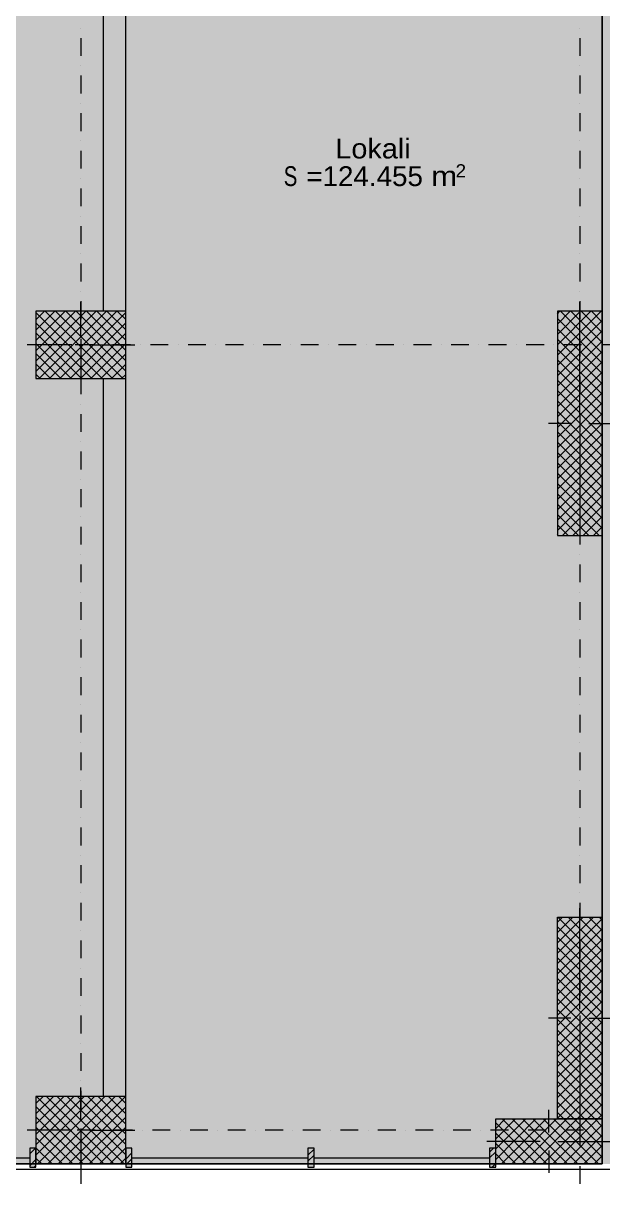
# Model space of a CAD drawing. Header units: centimetres. Extents: x -6559 to 4488, y -7535 to 372.
# Drawn here: x -3226 to -2711, y -1839 to -810 of the extents above; entities that cross this region are included whole.
import ezdxf

# ---------------------------------------------------------------- set-up
doc = ezdxf.new("R2010")
doc.units = ezdxf.units.CM
for name, color, linetype in [('PDF_ - lokalet e', 7, 'Continuous'), ('PDF_A - Muret', 7, 'Continuous'), ('PDF_A - Shtyllat', 7, 'Continuous')]:
    doc.layers.add(name, color=color, linetype=linetype)
for name, color, linetype, true_color in [('PDF_2D Drafting - General', 7, 'Continuous', 0x7f7f7f), ('PDF_A - Akset', 7, 'Continuous', 0xfd4435), ('PDF_A - Alumil', 7, 'Continuous', 0x7f7f7f), ('PDF_A - Fill Zone', 7, 'Continuous', 0x999999), ('PDF_A - Pllaka mbi bodrum', 7, 'Continuous', 0x7f7f7f), ('PDF_A - Pllaka Suteren', 7, 'Continuous', 0x7f7f7f), ('PDF_A - Sutereni Polyline', 7, 'Continuous', 0x029e21)]:
    doc.layers.add(name, color=color, linetype=linetype, true_color=true_color)
doc.styles.add('PDF Arial', font='')
doc.styles.get('PDF Arial').set_extended_font_data('Arial')

msp = doc.modelspace()

# ---------------------------------------------------------------- hatches: boundary and pattern name
at = {"layer": 'PDF_ - lokalet e', "true_color": 0xffffff, "transparency": 33554559}
msp.add_hatch(color=7, dxfattribs=at).paths.add_polyline_path([(-3748.7, -1816), (-3751.5, -1398.7), (-3542.7, -1377.4), (-3557.5, -841.6), (-3758.9, -841.6), (-3783.8, 68.7), (-3132, 63.2), (-3132, -1816)])
at = {"layer": 'PDF_2D Drafting - General', "true_color": 0xfafafa, "transparency": 33554559}
msp.add_hatch(color=7, dxfattribs=at).paths.add_polyline_path([(-3783.8, 68.7), (-3144.6, 68.7), (-3144.6, -1821.5), (-3763.9, -1821.5), (-3763.9, -1386.3), (-3569.9, -1386.3), (-3569.9, -1065.4), (-3582.4, -1065.4), (-3582.4, -866.5), (-3783.8, -866.5)])
at = {"layer": 'PDF_A - Fill Zone', "true_color": 0xcccccc, "transparency": 33554559}
msp.add_hatch(color=254, dxfattribs=at).paths.add_polyline_path([(-3783.8, 68.7), (-2711.9, 68.7), (-2711.9, -1821.5), (-3763.9, -1821.5), (-3763.9, -1386.3), (-3569.9, -1386.3), (-3569.9, -1065.4), (-3582.4, -1065.4), (-3582.4, -866.5), (-3783.8, -866.5)])

# ---------------------------------------------------------------- linework, layer by layer
at = {"layer": 'PDF_ - lokalet e', "color": 7, "true_color": 0xffffff, "transparency": 33554559}
msp.add_solid([(-3132, -1816), (-3132, 63.2), (-2501.9, -1824.2), (-2503.5, 71.4)], dxfattribs=at)
at = {"layer": 'PDF_2D Drafting - General', "color": 7, "true_color": 0xfafdff, "transparency": 33554559}
msp.add_solid([(-3144.6, -1821.5), (-3144.6, 68.7), (-2493.1, -1821.5), (-2493.1, 68.7)], dxfattribs=at)
at = {"layer": 'PDF_A - Akset', "lineweight": 0}
for points in [[(-3174.5, -814.4), (-3174.5, -814.4)], [(-3174.5, -823.2), (-3174.5, -839)], [(-2731.8, -814.4), (-2731.8, -814.4)], [(-2731.8, -823.2), (-2731.8, -839)], [(-3174.5, -847.8), (-3174.5, -847.8)], [(-2731.8, -847.8), (-2731.8, -847.8)], [(-3174.5, -856.5), (-3174.5, -872.3)], [(-2731.8, -856.5), (-2731.8, -872.3)], [(-3174.5, -881.1), (-3174.5, -881.1)], [(-2731.8, -881.1), (-2731.8, -881.1)], [(-3174.5, -889.9), (-3174.5, -905.7)], [(-2731.8, -889.9), (-2731.8, -905.7)], [(-3174.5, -914.4), (-3174.5, -914.4)], [(-2731.8, -914.4), (-2731.8, -914.4)], [(-3174.5, -923.2), (-3174.5, -939)], [(-2731.8, -923.2), (-2731.8, -939)], [(-3174.5, -947.8), (-3174.5, -947.8)], [(-3174.5, -956.5), (-3174.5, -972.3)], [(-2731.8, -947.8), (-2731.8, -947.8)], [(-2731.8, -956.5), (-2731.8, -972.3)], [(-3174.5, -981.1), (-3174.5, -981.1)], [(-2731.8, -981.1), (-2731.8, -981.1)], [(-3174.5, -989.9), (-3174.5, -1005.7)], [(-2731.8, -989.9), (-2731.8, -1005.7)], [(-3174.5, -1014.5), (-3174.5, -1014.5)], [(-2731.8, -1014.5), (-2731.8, -1014.5)], [(-3174.5, -1023.2), (-3174.5, -1039)], [(-2731.8, -1023.2), (-2731.8, -1039)], [(-3174.5, -1047.8), (-3174.5, -1047.8)], [(-2731.8, -1047.8), (-2731.8, -1047.8)], [(-3174.5, -1056.6), (-3174.5, -1072.4)], [(-2731.8, -1056.6), (-2731.8, -1072.4)], [(-3174.5, -1081.1), (-3174.5, -1081.1)], [(-3174.5, -1089.9), (-3174.5, -1105.7)], [(-2731.8, -1081.1), (-2731.8, -1081.1)], [(-2731.8, -1089.9), (-2731.8, -1105.7)], [(-3221.5, -1095.3), (-3221.5, -1095.3)], [(-3196.9, -1095.3), (-3212.7, -1095.3)], [(-3188.2, -1095.3), (-3188.2, -1095.3)], [(-3163.6, -1095.3), (-3179.4, -1095.3)], [(-3154.8, -1095.3), (-3154.8, -1095.3)], [(-3130.3, -1095.3), (-3146, -1095.3)], [(-3121.5, -1095.3), (-3121.5, -1095.3)], [(-3096.9, -1095.3), (-3112.7, -1095.3)], [(-3088.1, -1095.3), (-3088.1, -1095.3)], [(-3063.6, -1095.3), (-3079.4, -1095.3)], [(-3054.8, -1095.3), (-3054.8, -1095.3)], [(-3030.2, -1095.3), (-3046, -1095.3)], [(-3021.5, -1095.3), (-3021.5, -1095.3)], [(-2996.9, -1095.3), (-3012.7, -1095.3)], [(-2988.1, -1095.3), (-2988.1, -1095.3)], [(-2963.6, -1095.3), (-2979.3, -1095.3)], [(-2954.8, -1095.3), (-2954.8, -1095.3)], [(-2930.2, -1095.3), (-2946, -1095.3)], [(-2921.4, -1095.3), (-2921.4, -1095.3)], [(-2896.9, -1095.3), (-2912.7, -1095.3)], [(-2888.1, -1095.3), (-2888.1, -1095.3)], [(-2863.5, -1095.3), (-2879.3, -1095.3)], [(-2854.8, -1095.3), (-2854.8, -1095.3)], [(-2830.2, -1095.3), (-2846, -1095.3)], [(-2821.4, -1095.3), (-2821.4, -1095.3)], [(-2796.9, -1095.3), (-2812.7, -1095.3)], [(-2788.1, -1095.3), (-2788.1, -1095.3)], [(-2763.5, -1095.3), (-2779.3, -1095.3)], [(-2754.7, -1095.3), (-2754.7, -1095.3)], [(-2730.2, -1095.3), (-2746, -1095.3)], [(-2721.4, -1095.3), (-2721.4, -1095.3)], [(-2696.8, -1095.3), (-2712.6, -1095.3)], [(-3174.5, -1114.5), (-3174.5, -1114.5)], [(-2731.8, -1114.5), (-2731.8, -1114.5)], [(-3174.5, -1123.2), (-3174.5, -1139)], [(-2731.8, -1123.2), (-2731.8, -1139)], [(-3174.5, -1147.8), (-3174.5, -1147.8)], [(-2731.8, -1147.8), (-2731.8, -1147.8)], [(-3174.5, -1156.6), (-3174.5, -1172.4)], [(-2731.8, -1156.6), (-2731.8, -1172.4)], [(-3174.5, -1181.2), (-3174.5, -1181.2)], [(-2731.8, -1181.2), (-2731.8, -1181.2)], [(-3174.5, -1189.9), (-3174.5, -1205.7)], [(-2731.8, -1189.9), (-2731.8, -1205.7)], [(-3174.5, -1214.5), (-3174.5, -1214.5)], [(-3174.5, -1223.3), (-3174.5, -1239.1)], [(-2731.8, -1214.5), (-2731.8, -1214.5)], [(-2731.8, -1223.3), (-2731.8, -1239.1)], [(-3174.5, -1247.8), (-3174.5, -1247.8)], [(-2731.8, -1247.8), (-2731.8, -1247.8)], [(-3174.5, -1256.6), (-3174.5, -1272.4)], [(-2731.8, -1256.6), (-2731.8, -1272.4)], [(-3174.5, -1281.2), (-3174.5, -1281.2)], [(-2731.8, -1281.2), (-2731.8, -1281.2)], [(-3174.5, -1289.9), (-3174.5, -1305.7)], [(-2731.8, -1289.9), (-2731.8, -1305.7)], [(-3174.5, -1314.5), (-3174.5, -1314.5)], [(-2731.8, -1314.5), (-2731.8, -1314.5)], [(-3174.5, -1323.3), (-3174.5, -1339.1)], [(-2731.8, -1323.3), (-2731.8, -1339.1)], [(-3174.5, -1347.8), (-3174.5, -1347.8)], [(-2731.8, -1347.8), (-2731.8, -1347.8)], [(-3174.5, -1356.6), (-3174.5, -1372.4)], [(-2731.8, -1356.6), (-2731.8, -1372.4)], [(-3174.5, -1381.2), (-3174.5, -1381.2)], [(-2731.8, -1381.2), (-2731.8, -1381.2)], [(-3174.5, -1390), (-3174.5, -1405.8)], [(-2731.8, -1390), (-2731.8, -1405.8)], [(-3174.5, -1414.5), (-3174.5, -1414.5)], [(-2731.8, -1414.5), (-2731.8, -1414.5)], [(-3174.5, -1423.3), (-3174.5, -1439.1)], [(-2731.8, -1423.3), (-2731.8, -1439.1)], [(-3174.5, -1447.9), (-3174.5, -1447.9)], [(-2731.8, -1447.9), (-2731.8, -1447.9)], [(-3174.5, -1456.6), (-3174.5, -1472.4)], [(-2731.8, -1456.6), (-2731.8, -1472.4)], [(-3174.5, -1481.2), (-3174.5, -1481.2)], [(-2731.8, -1481.2), (-2731.8, -1481.2)], [(-3174.5, -1490), (-3174.5, -1505.8)], [(-2731.8, -1490), (-2731.8, -1505.8)], [(-3174.5, -1514.5), (-3174.5, -1514.5)], [(-2731.8, -1514.5), (-2731.8, -1514.5)], [(-3174.5, -1523.3), (-3174.5, -1539.1)], [(-2731.8, -1523.3), (-2731.8, -1539.1)], [(-3174.5, -1547.9), (-3174.5, -1547.9)], [(-2731.8, -1547.9), (-2731.8, -1547.9)], [(-3174.5, -1556.7), (-3174.5, -1572.5)], [(-2731.8, -1556.7), (-2731.8, -1572.5)], [(-3174.5, -1581.2), (-3174.5, -1581.2)], [(-2731.8, -1581.2), (-2731.8, -1581.2)], [(-3174.5, -1590), (-3174.5, -1605.8)], [(-2731.8, -1590), (-2731.8, -1605.8)], [(-3174.5, -1614.6), (-3174.5, -1614.6)], [(-2731.8, -1614.6), (-2731.8, -1614.6)], [(-3174.5, -1623.3), (-3174.5, -1639.1)], [(-2731.8, -1623.3), (-2731.8, -1639.1)], [(-3174.5, -1647.9), (-3174.5, -1647.9)], [(-3174.5, -1656.7), (-3174.5, -1672.5)], [(-2731.8, -1647.9), (-2731.8, -1647.9)], [(-2731.8, -1656.7), (-2731.8, -1672.5)], [(-3174.5, -1681.2), (-3174.5, -1681.2)], [(-2731.8, -1681.2), (-2731.8, -1681.2)], [(-3174.5, -1690), (-3174.5, -1705.8)], [(-2731.8, -1690), (-2731.8, -1705.8)], [(-3174.5, -1714.6), (-3174.5, -1714.6)], [(-2731.8, -1714.6), (-2731.8, -1714.6)], [(-3174.5, -1723.3), (-3174.5, -1739.1)], [(-2731.8, -1723.3), (-2731.8, -1739.1)], [(-3174.5, -1747.9), (-3174.5, -1747.9)], [(-2731.8, -1747.9), (-2731.8, -1747.9)], [(-3174.5, -1756.7), (-3174.5, -1772.5)], [(-2731.8, -1756.7), (-2731.8, -1772.5)], [(-3174.5, -1781.3), (-3174.5, -1781.3)], [(-3174.5, -1790), (-3174.5, -1805.8)], [(-2731.8, -1781.3), (-2731.8, -1781.3)], [(-2731.8, -1790), (-2731.8, -1805.8)], [(-3219.7, -1791.6), (-3219.7, -1791.6)], [(-3195.2, -1791.6), (-3210.9, -1791.6)], [(-3186.4, -1791.6), (-3186.4, -1791.6)], [(-3161.8, -1791.6), (-3177.6, -1791.6)], [(-3153, -1791.6), (-3153, -1791.6)], [(-3128.5, -1791.6), (-3144.3, -1791.6)], [(-3119.7, -1791.6), (-3119.7, -1791.6)], [(-3095.1, -1791.6), (-3110.9, -1791.6)], [(-3086.4, -1791.6), (-3086.4, -1791.6)], [(-3061.8, -1791.6), (-3077.6, -1791.6)], [(-3053, -1791.6), (-3053, -1791.6)], [(-3028.5, -1791.6), (-3044.2, -1791.6)], [(-3019.7, -1791.6), (-3019.7, -1791.6)], [(-2995.1, -1791.6), (-3010.9, -1791.6)], [(-2986.3, -1791.6), (-2986.3, -1791.6)], [(-2961.8, -1791.6), (-2977.6, -1791.6)], [(-2953, -1791.6), (-2953, -1791.6)], [(-2928.4, -1791.6), (-2944.2, -1791.6)], [(-2919.7, -1791.6), (-2919.7, -1791.6)], [(-2895.1, -1791.6), (-2910.9, -1791.6)], [(-2886.3, -1791.6), (-2886.3, -1791.6)], [(-2861.8, -1791.6), (-2877.5, -1791.6)], [(-2853, -1791.6), (-2853, -1791.6)], [(-2828.4, -1791.6), (-2844.2, -1791.6)], [(-2819.6, -1791.6), (-2819.6, -1791.6)], [(-2795.1, -1791.6), (-2810.9, -1791.6)], [(-2786.3, -1791.6), (-2786.3, -1791.6)], [(-2761.7, -1791.6), (-2777.5, -1791.6)], [(-2753, -1791.6), (-2753, -1791.6)], [(-2728.4, -1791.6), (-2744.2, -1791.6)], [(-2719.6, -1791.6), (-2719.6, -1791.6)], [(-3174.5, -1814.6), (-3174.5, -1814.6)], [(-2731.8, -1814.6), (-2731.8, -1814.6)], [(-3174.5, -1823.4), (-3174.5, -1839.2)], [(-2731.8, -1823.4), (-2731.8, -1839.2)]]:
    msp.add_lwpolyline(points, dxfattribs=at)
at = {"layer": 'PDF_A - Alumil', "color": 254, "lineweight": 0, "true_color": 0xcccccc}
for points in [[(-3219.8, -1812.6), (-3214.7, -1807.6)], [(-2973, -1813.9), (-2967.6, -1808.4)], [(-2811.9, -1811), (-2808.5, -1807.6)], [(-2811.9, -1816.2), (-2806.4, -1810.8)], [(-3219.8, -1823.2), (-3214.3, -1817.7)], [(-3134.7, -1817.2), (-3129.2, -1811.8)], [(-3134.7, -1822.5), (-3129.2, -1817.1)], [(-2973, -1819.1), (-2967.6, -1813.7)], [(-2809.6, -1824.5), (-2806.4, -1821.3)], [(-3215.8, -1824.5), (-3214.3, -1823)], [(-2967.8, -1824.5), (-2967.6, -1824.2)]]:
    msp.add_lwpolyline(points, dxfattribs=at)
at = {"layer": 'PDF_A - Alumil', "lineweight": 0}
for points in [[(-3214.3, -1807.6), (-3219.8, -1807.6)], [(-3219.8, -1807.6), (-3219.8, -1824.5)], [(-3214.3, -1824.5), (-3214.3, -1807.6)], [(-3129.2, -1807.6), (-3134.7, -1807.6)], [(-3134.7, -1807.6), (-3134.7, -1824.5)], [(-3129.2, -1824.5), (-3129.2, -1807.6)], [(-2967.6, -1807.6), (-2973, -1807.6)], [(-2973, -1807.6), (-2973, -1824.5)], [(-2967.6, -1824.5), (-2967.6, -1807.6)], [(-2806.4, -1807.6), (-2811.9, -1807.6)], [(-2811.9, -1807.6), (-2811.9, -1824.5)], [(-2806.4, -1824.5), (-2806.4, -1807.6)], [(-3219.8, -1824.5), (-3214.3, -1824.5)], [(-3134.7, -1824.5), (-3129.2, -1824.5)], [(-2973, -1824.5), (-2967.6, -1824.5)], [(-2811.9, -1824.5), (-2806.4, -1824.5)]]:
    msp.add_lwpolyline(points, dxfattribs=at)
at = {"layer": 'PDF_A - Alumil', "color": 254, "true_color": 0xcccccc, "transparency": 33554559}
for points in [[(-3214.3, -1807.6), (-3214.3, -1824.5), (-3219.8, -1807.6), (-3219.8, -1824.5)], [(-3129.2, -1807.6), (-3129.2, -1824.5), (-3134.7, -1807.6), (-3134.7, -1824.5)], [(-2967.6, -1807.6), (-2967.6, -1824.5), (-2973, -1807.6), (-2973, -1824.5)], [(-2806.4, -1807.6), (-2806.4, -1824.5), (-2811.9, -1807.6), (-2811.9, -1824.5)]]:
    msp.add_solid(points, dxfattribs=at)
at = {"layer": 'PDF_A - Muret', "lineweight": 0}
for points in [[(-3154.6, -548.1), (-3154.6, -1065.4)], [(-3134.7, -1065.4), (-3134.7, -548.1)], [(-3154.6, -1125.1), (-3154.6, -1761.8)], [(-3134.7, -1761.8), (-3134.7, -1125.1)], [(-3219.8, -1816.5), (-3349.1, -1816.5)], [(-3349.1, -1821.5), (-3219.8, -1821.5)], [(-2973, -1816.5), (-3129.2, -1816.5)], [(-3129.2, -1821.5), (-2973, -1821.5)], [(-2811.9, -1816.5), (-2967.6, -1816.5)], [(-2967.6, -1821.5), (-2811.9, -1821.5)]]:
    msp.add_lwpolyline(points, dxfattribs=at)
at = {"layer": 'PDF_A - Muret', "transparency": 33554559}
for points in [[(-3154.6, -548.1), (-3134.7, -548.1), (-3154.6, -1065.4), (-3134.7, -1065.4)], [(-3154.6, -1125.1), (-3134.7, -1125.1), (-3154.6, -1761.8), (-3134.7, -1761.8)], [(-3349.1, -1821.5), (-3349.1, -1816.5), (-3219.8, -1821.5), (-3219.8, -1816.5)], [(-3129.2, -1816.5), (-2973, -1816.5), (-3129.2, -1821.5), (-2973, -1821.5)], [(-2967.6, -1821.5), (-2967.6, -1816.5), (-2811.9, -1821.5), (-2811.9, -1816.5)]]:
    msp.add_solid(points, dxfattribs=at)
at = {"layer": 'PDF_A - Pllaka mbi bodrum', "lineweight": 0}
msp.add_lwpolyline([(-244.6, -1826.5), (-5024.8, -1826.4)], dxfattribs=at)
msp.add_lwpolyline([(-244.6, -1826.5), (-5024.8, -1826.4)], dxfattribs=at)
at = {"layer": 'PDF_A - Pllaka Suteren', "lineweight": 0}
for points in [[(-2711.9, -1821.5), (-2711.9, 68.7)], [(-5621.7, -1821.5), (-2711.9, -1821.5)]]:
    msp.add_lwpolyline(points, dxfattribs=at)
at = {"layer": 'PDF_A - Shtyllat', "lineweight": 0}
for points in [[(-3174.5, -1087.3), (-3174.5, -1057.5)], [(-2731.8, -1157), (-2731.8, -1057.5)], [(-3214.3, -1118.8), (-3160.9, -1065.4)], [(-3214.3, -1109.7), (-3170, -1065.4)], [(-3214.3, -1100.5), (-3179.2, -1065.4)], [(-3214.3, -1091.4), (-3188.3, -1065.4)], [(-3214.3, -1082.3), (-3197.5, -1065.4)], [(-3214.3, -1073.1), (-3206.6, -1065.4)], [(-3214.3, -1065.4), (-3214.3, -1125.1)], [(-3134.7, -1065.4), (-3214.3, -1065.4)], [(-3155.6, -1125.1), (-3214.3, -1066.5)], [(-3211.4, -1125.1), (-3151.7, -1065.4)], [(-3146.5, -1125.1), (-3206.2, -1065.4)], [(-3202.3, -1125.1), (-3142.6, -1065.4)], [(-3137.3, -1125.1), (-3197, -1065.4)], [(-3193.1, -1125.1), (-3134.7, -1066.7)], [(-3134.7, -1118.6), (-3187.9, -1065.4)], [(-3134.7, -1109.5), (-3178.7, -1065.4)], [(-3134.7, -1100.3), (-3169.6, -1065.4)], [(-3134.7, -1091.2), (-3160.4, -1065.4)], [(-3134.7, -1082), (-3151.3, -1065.4)], [(-3134.7, -1072.9), (-3142.1, -1065.4)], [(-3134.7, -1125.1), (-3134.7, -1065.4)], [(-2751.7, -1104.3), (-2712.8, -1065.4)], [(-2751.7, -1095.2), (-2722, -1065.4)], [(-2751.7, -1086.1), (-2731.1, -1065.4)], [(-2751.7, -1076.9), (-2740.2, -1065.4)], [(-2751.7, -1067.8), (-2749.4, -1065.4)], [(-2711.9, -1065.4), (-2751.7, -1065.4)], [(-2751.7, -1065.4), (-2751.7, -1264.4)], [(-2711.9, -1102.5), (-2748.9, -1065.4)], [(-2711.9, -1093.3), (-2739.8, -1065.4)], [(-2711.9, -1084.2), (-2730.6, -1065.4)], [(-2711.9, -1075), (-2721.5, -1065.4)], [(-2711.9, -1065.9), (-2712.3, -1065.4)], [(-2711.9, -1264.4), (-2711.9, -1065.4)], [(-3164.8, -1125.1), (-3214.3, -1075.6)], [(-3184, -1125.1), (-3134.7, -1075.8)], [(-2711.9, -1111.6), (-2751.7, -1071.8)], [(-2751.7, -1113.5), (-2711.9, -1073.7)], [(-3173.9, -1125.1), (-3214.3, -1084.7)], [(-3174.9, -1125.1), (-3134.7, -1085)], [(-2711.9, -1120.7), (-2751.7, -1081)], [(-2751.7, -1122.6), (-2711.9, -1082.8)], [(-2711.9, -1129.9), (-2751.7, -1090.1)], [(-3182.4, -1095.3), (-3222.2, -1095.3)], [(-3183, -1125.1), (-3214.3, -1093.9)], [(-3174.5, -1095.3), (-3174.5, -1095.3)], [(-3166.5, -1095.3), (-3126.7, -1095.3)], [(-3165.7, -1125.1), (-3134.7, -1094.1)], [(-2751.7, -1131.8), (-2711.9, -1092)], [(-2711.9, -1139), (-2751.7, -1099.2)], [(-2751.7, -1140.9), (-2711.9, -1101.1)], [(-3192.2, -1125.1), (-3214.3, -1103)], [(-3174.5, -1103.2), (-3174.5, -1133.1)], [(-3156.6, -1125.1), (-3134.7, -1103.3)], [(-2711.9, -1148.2), (-2751.7, -1108.4)], [(-2751.7, -1150.1), (-2711.9, -1110.3)], [(-3201.3, -1125.1), (-3214.3, -1112.2)], [(-3210.5, -1125.1), (-3214.3, -1121.3)], [(-3147.4, -1125.1), (-3134.7, -1112.4)], [(-3138.3, -1125.1), (-3134.7, -1121.6)], [(-2711.9, -1157.3), (-2751.7, -1117.5)], [(-2751.7, -1159.2), (-2711.9, -1119.4)], [(-3214.3, -1125.1), (-3134.7, -1125.1)], [(-2711.9, -1166.5), (-2751.7, -1126.7)], [(-2751.7, -1168.4), (-2711.9, -1128.6)], [(-2711.9, -1175.6), (-2751.7, -1135.8)], [(-2751.7, -1177.5), (-2711.9, -1137.7)], [(-2711.9, -1184.8), (-2751.7, -1145)], [(-2751.7, -1186.6), (-2711.9, -1146.8)], [(-2711.9, -1193.9), (-2751.7, -1154.1)], [(-2751.7, -1195.8), (-2711.9, -1156)], [(-2739.8, -1164.9), (-2759.7, -1164.9)], [(-2711.9, -1203), (-2751.7, -1163.3)], [(-2751.7, -1204.9), (-2711.9, -1165.1)], [(-2711.9, -1212.2), (-2751.7, -1172.4)], [(-2731.8, -1164.9), (-2731.8, -1164.9)], [(-2731.8, -1172.9), (-2731.8, -1272.4)], [(-2723.9, -1164.9), (-2704, -1164.9)], [(-2751.7, -1214.1), (-2711.9, -1174.3)], [(-2711.9, -1221.3), (-2751.7, -1181.5)], [(-2751.7, -1223.2), (-2711.9, -1183.4)], [(-2711.9, -1230.5), (-2751.7, -1190.7)], [(-2751.7, -1232.4), (-2711.9, -1192.6)], [(-2711.9, -1239.6), (-2751.7, -1199.8)], [(-2751.7, -1241.5), (-2711.9, -1201.7)], [(-2711.9, -1248.8), (-2751.7, -1209)], [(-2751.7, -1250.7), (-2711.9, -1210.9)], [(-2711.9, -1257.9), (-2751.7, -1218.1)], [(-2751.7, -1259.8), (-2711.9, -1220)], [(-2714.6, -1264.4), (-2751.7, -1227.3)], [(-2747.2, -1264.4), (-2711.9, -1229.2)], [(-2723.7, -1264.4), (-2751.7, -1236.4)], [(-2738, -1264.4), (-2711.9, -1238.3)], [(-2732.9, -1264.4), (-2751.7, -1245.6)], [(-2742, -1264.4), (-2751.7, -1254.7)], [(-2728.9, -1264.4), (-2711.9, -1247.4)], [(-2751.2, -1264.4), (-2751.7, -1263.8)], [(-2751.7, -1264.4), (-2711.9, -1264.4)], [(-2719.7, -1264.4), (-2711.9, -1256.6)], [(-2731.8, -1684.2), (-2731.8, -1594.7)], [(-2751.7, -1634.7), (-2719.6, -1602.6)], [(-2751.7, -1625.6), (-2728.8, -1602.6)], [(-2751.7, -1616.4), (-2737.9, -1602.6)], [(-2751.7, -1607.3), (-2747, -1602.6)], [(-2751.7, -1602.6), (-2711.9, -1602.6)], [(-2751.7, -1781.7), (-2751.7, -1602.6)], [(-2751.7, -1643.9), (-2711.9, -1604.1)], [(-2711.9, -1642), (-2751.3, -1602.6)], [(-2711.9, -1632.8), (-2742.1, -1602.6)], [(-2711.9, -1623.7), (-2733, -1602.6)], [(-2711.9, -1614.6), (-2723.8, -1602.6)], [(-2711.9, -1605.4), (-2714.7, -1602.6)], [(-2711.9, -1602.6), (-2711.9, -1781.7)], [(-2711.9, -1651.1), (-2751.7, -1611.3)], [(-2751.7, -1653), (-2711.9, -1613.2)], [(-2711.9, -1660.3), (-2751.7, -1620.5)], [(-2751.7, -1662.2), (-2711.9, -1622.4)], [(-2711.9, -1669.4), (-2751.7, -1629.6)], [(-2751.7, -1671.3), (-2711.9, -1631.5)], [(-2711.9, -1678.6), (-2751.7, -1638.8)], [(-2751.7, -1680.4), (-2711.9, -1640.7)], [(-2711.9, -1687.7), (-2751.7, -1647.9)], [(-2751.7, -1689.6), (-2711.9, -1649.8)], [(-2711.9, -1696.8), (-2751.7, -1657.1)], [(-2751.7, -1698.7), (-2711.9, -1658.9)], [(-2711.9, -1706), (-2751.7, -1666.2)], [(-2751.7, -1707.9), (-2711.9, -1668.1)], [(-2711.9, -1715.1), (-2751.7, -1675.3)], [(-2751.7, -1717), (-2711.9, -1677.2)], [(-2711.9, -1724.3), (-2751.7, -1684.5)], [(-2751.7, -1726.2), (-2711.9, -1686.4)], [(-2739.8, -1692.2), (-2759.7, -1692.2)], [(-2711.9, -1733.4), (-2751.7, -1693.6)], [(-2751.7, -1735.3), (-2711.9, -1695.5)], [(-2731.8, -1692.2), (-2731.8, -1692.2)], [(-2723.9, -1692.2), (-2704, -1692.2)], [(-2711.9, -1742.6), (-2751.7, -1702.8)], [(-2751.7, -1744.5), (-2711.9, -1704.7)], [(-2731.8, -1700.1), (-2731.8, -1789.7)], [(-2711.9, -1751.7), (-2751.7, -1711.9)], [(-2751.7, -1753.6), (-2711.9, -1713.8)], [(-2711.9, -1760.9), (-2751.7, -1721.1)], [(-2751.7, -1762.7), (-2711.9, -1723)], [(-2711.9, -1770), (-2751.7, -1730.2)], [(-2751.7, -1771.9), (-2711.9, -1732.1)], [(-2711.9, -1779.2), (-2751.7, -1739.4)], [(-2751.7, -1781), (-2711.9, -1741.2)], [(-2718.5, -1781.7), (-2751.7, -1748.5)], [(-3174.5, -1783.7), (-3174.5, -1753.8)], [(-2727.7, -1781.7), (-2751.7, -1757.7)], [(-2743.2, -1781.7), (-2711.9, -1750.4)], [(-2734.1, -1781.7), (-2711.9, -1759.5)], [(-3214.3, -1813.8), (-3162.3, -1761.8)], [(-3214.3, -1804.7), (-3171.4, -1761.8)], [(-3214.3, -1795.5), (-3180.6, -1761.8)], [(-3214.3, -1786.4), (-3189.7, -1761.8)], [(-3214.3, -1777.2), (-3198.8, -1761.8)], [(-3214.3, -1768.1), (-3208, -1761.8)], [(-3214.3, -1761.8), (-3214.3, -1821.5)], [(-3134.7, -1761.8), (-3214.3, -1761.8)], [(-3154.2, -1821.5), (-3213.9, -1761.8)], [(-3212.8, -1821.5), (-3153.1, -1761.8)], [(-3145.1, -1821.5), (-3204.8, -1761.8)], [(-3203.7, -1821.5), (-3144, -1761.8)], [(-3136, -1821.5), (-3195.6, -1761.8)], [(-3194.5, -1821.5), (-3134.8, -1761.8)], [(-3134.7, -1813.6), (-3186.5, -1761.8)], [(-3134.7, -1804.4), (-3177.4, -1761.8)], [(-3134.7, -1795.3), (-3168.2, -1761.8)], [(-3134.7, -1786.2), (-3159.1, -1761.8)], [(-3134.7, -1777), (-3149.9, -1761.8)], [(-3134.7, -1767.9), (-3140.8, -1761.8)], [(-3134.7, -1821.5), (-3134.7, -1761.8)], [(-2736.8, -1781.7), (-2751.7, -1766.8)], [(-2724.9, -1781.7), (-2711.9, -1768.7)], [(-3163.4, -1821.5), (-3214.3, -1770.6)], [(-3172.5, -1821.5), (-3214.3, -1779.7)], [(-3185.4, -1821.5), (-3134.7, -1770.8)], [(-3176.2, -1821.5), (-3134.7, -1780)], [(-2759.2, -1793.6), (-2759.2, -1773.7)], [(-2746, -1781.7), (-2751.7, -1775.9)], [(-2715.8, -1781.7), (-2711.9, -1777.8)], [(-3181.7, -1821.5), (-3214.3, -1788.9)], [(-3167.1, -1821.5), (-3134.7, -1789.1)], [(-2806.4, -1817.5), (-2770.7, -1781.7)], [(-2806.4, -1808.3), (-2779.8, -1781.7)], [(-2806.4, -1799.2), (-2788.9, -1781.7)], [(-2806.4, -1790), (-2798.1, -1781.7)], [(-2806.4, -1821.5), (-2806.4, -1781.7)], [(-2806.4, -1781.7), (-2711.9, -1781.7)], [(-2770.2, -1821.5), (-2806.4, -1785.2)], [(-2801.3, -1821.5), (-2761.5, -1781.7)], [(-2761, -1821.5), (-2800.8, -1781.7)], [(-2792.2, -1821.5), (-2752.4, -1781.7)], [(-2751.9, -1821.5), (-2791.7, -1781.7)], [(-2783, -1821.5), (-2743.2, -1781.7)], [(-2742.7, -1821.5), (-2782.5, -1781.7)], [(-2773.9, -1821.5), (-2734.1, -1781.7)], [(-2733.6, -1821.5), (-2773.4, -1781.7)], [(-2764.7, -1821.5), (-2724.9, -1781.7)], [(-2724.4, -1821.5), (-2764.2, -1781.7)], [(-2755.6, -1821.5), (-2715.8, -1781.7)], [(-2715.3, -1821.5), (-2755.1, -1781.7)], [(-2711.9, -1781.7), (-2751.7, -1781.7)], [(-2746.4, -1821.5), (-2711.9, -1787)], [(-2711.9, -1815.7), (-2746, -1781.7)], [(-2711.9, -1806.6), (-2736.8, -1781.7)], [(-2711.9, -1797.4), (-2727.7, -1781.7)], [(-2711.9, -1788.3), (-2718.5, -1781.7)], [(-2711.9, -1781.7), (-2711.9, -1821.5)], [(-3182.4, -1791.6), (-3222.2, -1791.6)], [(-3190.8, -1821.5), (-3214.3, -1798)], [(-3174.5, -1791.6), (-3174.5, -1791.6)], [(-3174.5, -1799.6), (-3174.5, -1829.4)], [(-3166.5, -1791.6), (-3126.7, -1791.6)], [(-3157.9, -1821.5), (-3134.7, -1798.3)], [(-2779.3, -1821.5), (-2806.4, -1794.4)], [(-2737.3, -1821.5), (-2711.9, -1796.1)], [(-3200, -1821.5), (-3214.3, -1807.2)], [(-3148.8, -1821.5), (-3134.7, -1807.4)], [(-2767.1, -1801.6), (-2814.4, -1801.6)], [(-2788.5, -1821.5), (-2806.4, -1803.5)], [(-2759.2, -1801.6), (-2759.2, -1801.6)], [(-2759.2, -1809.5), (-2759.2, -1829.4)], [(-2751.2, -1801.6), (-2704, -1801.6)], [(-2728.1, -1821.5), (-2711.9, -1805.3)], [(-3209.1, -1821.5), (-3214.3, -1816.3)], [(-3214.3, -1821.5), (-3134.7, -1821.5)], [(-3139.6, -1821.5), (-3134.7, -1816.5)], [(-2797.6, -1821.5), (-2806.4, -1812.7)], [(-2711.9, -1821.5), (-2806.4, -1821.5)], [(-2719, -1821.5), (-2711.9, -1814.4)]]:
    msp.add_lwpolyline(points, dxfattribs=at)
at = {"layer": 'PDF_A - Shtyllat', "color": 8, "true_color": 0x7f7f7f, "transparency": 33554559}
for points in [[(-3214.3, -1065.4), (-3134.7, -1065.4), (-3214.3, -1125.1), (-3134.7, -1125.1)], [(-2751.7, -1264.4), (-2751.7, -1065.4), (-2711.9, -1264.4), (-2711.9, -1065.4)], [(-2751.7, -1602.6), (-2711.9, -1602.6), (-2751.7, -1781.7), (-2711.9, -1781.7)], [(-3214.3, -1761.8), (-3134.7, -1761.8), (-3214.3, -1821.5), (-3134.7, -1821.5)], [(-2806.4, -1821.5), (-2806.4, -1781.7), (-2711.9, -1821.5), (-2711.9, -1781.7)]]:
    msp.add_solid(points, dxfattribs=at)
at = {"layer": 'PDF_A - Sutereni Polyline', "lineweight": 0}
for points in [[(-2711.9, 68.7), (-2711.9, -1821.5)], [(-2711.9, -1821.5), (-5621.7, -1821.5)]]:
    msp.add_lwpolyline(points, dxfattribs=at)

# ---------------------------------------------------------------- texts
at = {"layer": 'PDF_2D Drafting - General', "color": 251, "true_color": 0x6a6a6a, "attachment_point": 7, "style": 'PDF Arial'}
for s, insert, char_height in [('\\W1.041492;Lokali', (-2948.7, -930.2), 17.593), ('\\W1.031448;2', (-2842, -946.7), 11.611), ('\\W0.739259;S', (-2994.5, -954.7), 17.593), ('\\W1.002309;=124.455', (-2974.4, -954.7), 17.593), ('\\W1.131208;m', (-2863.7, -954.4), 17.593)]:
    msp.add_mtext(s, dxfattribs=dict(at, insert=insert, char_height=char_height))

doc.saveas('drawing.dxf')
